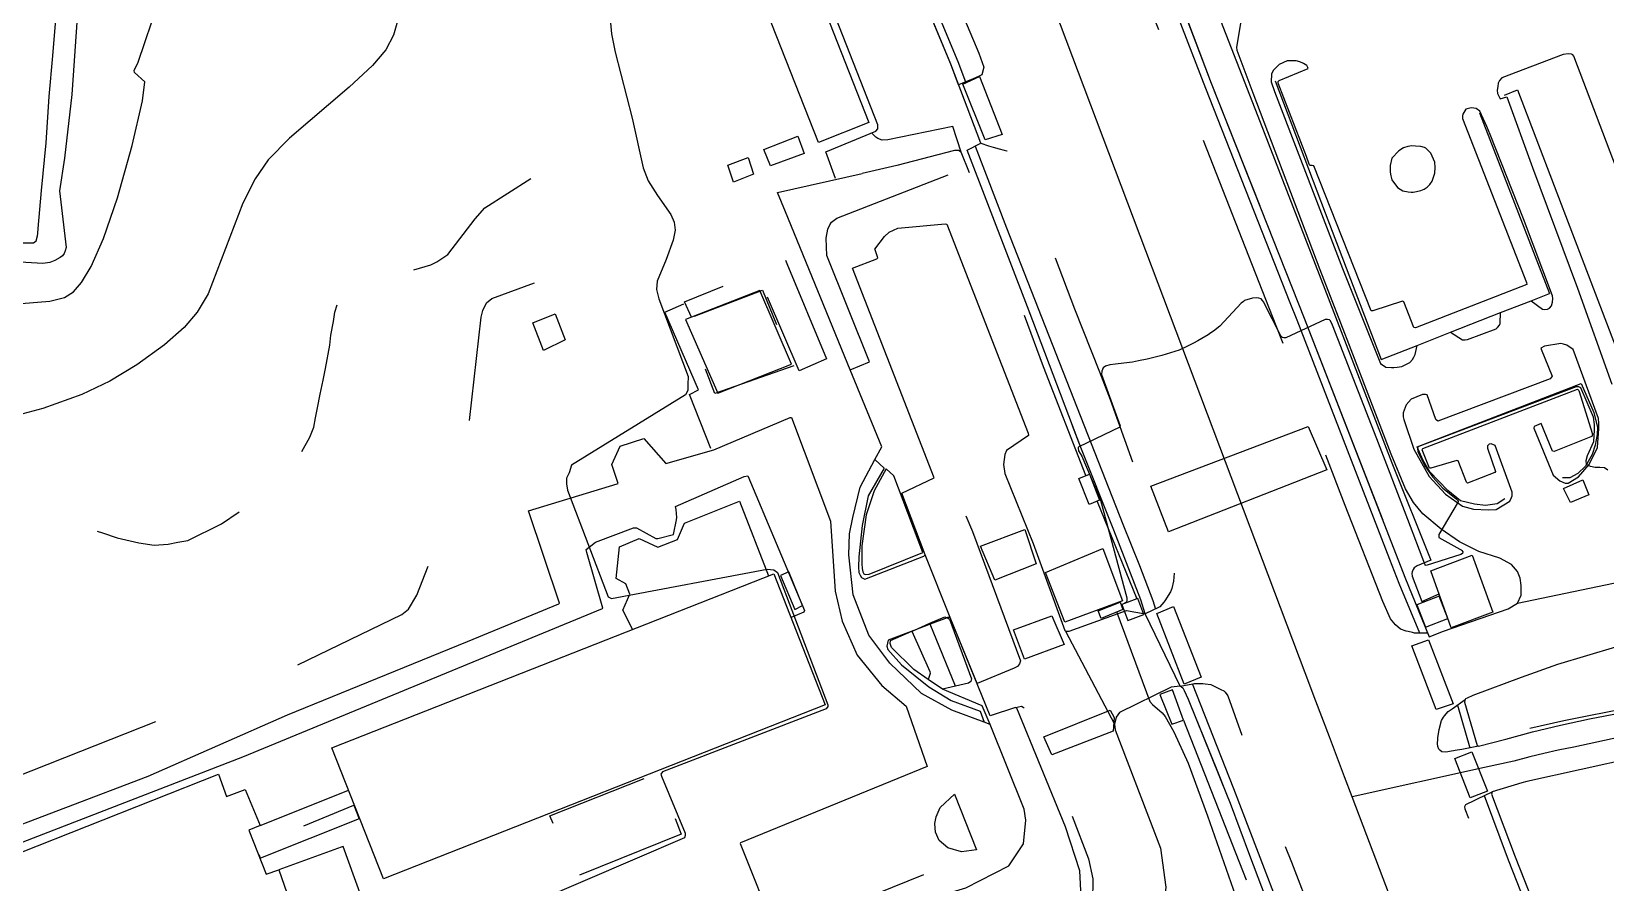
# Model space of a CAD drawing. Header units: millimetres. Extents: x 198785 to 203305, y 542885 to 545889.
# Drawn here: x 200370.9 to 200634.5, y 543806.4 to 543948.8 of the extents above; entities that cross this region are included whole.
import ezdxf

# ---------------------------------------------------------------- set-up
doc = ezdxf.new("R2010")
doc.units = ezdxf.units.MM
for name, pattern in [('FENCE_25K', [54.3, 28.7, -9.2, -16.4]), ('HIDDEN_BULD_25K', [28.8, 18.4, -10.4]), ('HIDDEN_IN_25K', [56.5, 36.5, -20]), ('HIDDEN_SORO_25K', [40.1, 25.4, -14.7])]:
    doc.linetypes.add(name, pattern=pattern)
for name, color, linetype in [('A0013114', 253, 'Continuous'), ('A0013118', 253, 'Continuous'), ('A0023119', 253, 'Continuous'), ('A0023214', 253, 'Continuous'), ('A0033324', 253, 'Continuous'), ('A0033327', 253, 'Continuous'), ('A0043325', 253, 'Continuous'), ('B0014111', 253, 'Continuous'), ('B0014116', 253, 'Continuous'), ('B0024120', 253, 'Continuous'), ('B0024127', 253, 'Continuous'), ('C0076117', 253, 'Continuous'), ('F0017111', 253, 'Continuous'), ('F0017114', 253, 'Continuous'), ('F0047224', 253, 'Continuous')]:
    doc.layers.add(name, color=color, linetype=linetype)

msp = doc.modelspace()

# ---------------------------------------------------------------- linework, layer by layer
at = {"layer": 'A0013114'}
for points in [[(200461.55, 544212.7), (200477.73, 544171.56), (200477.86, 544171.23), (200485.05, 544153.05), (200485.95, 544150.8), (200486.86, 544148.48), (200498.88, 544118.1), (200520.81, 544062.24), (200523.46, 544055.81), (200536.43, 544021.82), (200550.39, 543988.02), (200550.88, 543986.28), (200554.45, 543977.1), (200568.46, 543940.18), (200584.03, 543900.86), (200600.89, 543857.5), (200604.95, 543847.56)], [(200582.53, 543790.9), (200574.95, 543810.94), (200571.67, 543819.64), (200571.21, 543820.86), (200569.32, 543825.51), (200565.1, 543835.93), (200564.65, 543837.03), (200563.98, 543838.48), (200563.81, 543838.81), (200563.72, 543838.95), (200563.25, 543839.27), (200557.4, 543851.37), (200556.68, 543853.74), (200552.16, 543865.37), (200546.62, 543879.24), (200537.96, 543902.04), (200527.6, 543928.97), (200529.87, 543930.13), (200524.87, 543943.36), (200517, 543962.29)], [(200611.07, 543837.17), (200610.99, 543837.02), (200610.9, 543836.61), (200613.01, 543829.34), (200613.2, 543829.21), (200617.81, 543830.4), (200622.29, 543831.64), (200626.98, 543832.75), (200631.81, 543833.82), (200637.07, 543834.81)], [(200658.67, 543830.96), (200658.06, 543831.25), (200657.71, 543831.33), (200621.34, 543823.31), (200620.5, 543823.08), (200615.53, 543821.62), (200615.42, 543821.19), (200619.39, 543810.69), (200647.16, 543740.09), (200654.58, 543720.63), (200656.12, 543716.59)]]:
    msp.add_lwpolyline(points, dxfattribs=at)
at = {"layer": 'A0013118'}
for points in [[(200368.85, 543913.49), (200371.02, 543913.47), (200371.22, 543913.5), (200371.64, 543913.81), (200371.87, 543914.63), (200371.92, 543915.02), (200371.99, 543915.85), (200372.56, 543922.25), (200373.36, 543930.19), (200373.81, 543937.96), (200374.43, 543944.78), (200375.19, 543953.51)], [(200378.51, 543951.16), (200377.63, 543938.32), (200376.39, 543927.64), (200375.59, 543922.16), (200376.69, 543912.7), (200376.52, 543912.11), (200376.35, 543911.71), (200376.08, 543911.31), (200375.7, 543911.02), (200374.8, 543910.54), (200373.94, 543910.18), (200372.79, 543910.03), (200368.97, 543910.22)], [(200619.77, 543853.16), (200620.36, 543854.48), (200620.39, 543856.15), (200620.23, 543857.35), (200619.76, 543858.45), (200618.74, 543859.64), (200616.78, 543860.7), (200613.29, 543861.83), (200610.04, 543863.44), (200606.95, 543865.53), (200603.89, 543868.1), (200602.34, 543870), (200601, 543872.3), (200598.6, 543878.08), (200591.89, 543895.58), (200586.73, 543908.97), (200575.51, 543938.52), (200572.8, 543945.69), (200572.73, 543946.23), (200573.45, 543950.49)], [(200628.23, 543945.1), (200627.39, 543945), (200617.11, 543941.08), (200616.77, 543940.67), (200616.54, 543940.17), (200616.45, 543939.66), (200616.37, 543939.01), (200616.41, 543938.49), (200616.84, 543937.57), (200618, 543937.89), (200622.25, 543926.09), (200629.79, 543905.91), (200635.55, 543889.81)], [(200645.6, 543901.54), (200629.21, 543944.72), (200629, 543944.96), (200628.78, 543945.05), (200628.23, 543945.1)], [(200622.03, 543903.79), (200623.95, 543902.39), (200624.35, 543902.32), (200624.81, 543902.35), (200625.14, 543902.53), (200625.45, 543902.91), (200625.61, 543903.52), (200625.66, 543904.17), (200625.6, 543904.58), (200620.77, 543917.49), (200615.19, 543931.62), (200614.63, 543932.97), (200613.46, 543935.52), (200612.86, 543935.98), (200612.47, 543936.03), (200612.02, 543936.06), (200611.11, 543935.82), (200610.58, 543935), (200610.54, 543934.73), (200610.56, 543934.27), (200621.28, 543906.81), (200621.3, 543906.49), (200602.67, 543899.23), (200602.41, 543899.3), (200600.72, 543903.62), (200600.51, 543903.69), (200595.55, 543902.07), (200595.24, 543902.11), (200585.63, 543926.37), (200585.38, 543926.42), (200585, 543926.42), (200584.89, 543926.62), (200584.4, 543927.95), (200579.69, 543940.17), (200579.69, 543940.45), (200579.86, 543940.67), (200584.68, 543942.66), (200584.66, 543942.83), (200584.45, 543943.18), (200583.94, 543943.5), (200583.3, 543943.79), (200582.71, 543943.91), (200581.73, 543943.94), (200581.17, 543943.91), (200579.86, 543943.3), (200578.83, 543942.34), (200578.58, 543941.72), (200578.51, 543940.44), (200579.05, 543938.81), (200590.45, 543909.16), (200596.8, 543893.27), (200597.7, 543892.66), (200598.68, 543892.6), (200599.05, 543892.6), (200599.59, 543892.64), (200600.39, 543892.75), (200601.71, 543893.42), (200602.19, 543893.95), (200602.41, 543894.34), (200602.63, 543894.79), (200602.93, 543896.3)], [(200602.07, 543929.69), (200601.38, 543929.59), (200600.67, 543929.35), (200599.88, 543928.86), (200598.72, 543927.66), (200598.41, 543926.39), (200598.41, 543925.63), (200598.43, 543925.28), (200598.55, 543924.69), (200598.72, 543924.01), (200599.67, 543922.71), (200600.57, 543922.17), (200601.46, 543921.99), (200601.96, 543921.98), (200602.28, 543921.98), (200602.82, 543922.04), (200603.55, 543922.24), (200604.12, 543922.46), (200604.65, 543922.78), (200605.08, 543923.21), (200605.48, 543923.79), (200605.92, 543925.11), (200605.98, 543926.07), (200605.89, 543927), (200605.22, 543928.49), (200604.42, 543929.32), (200604.19, 543929.43), (200603.58, 543929.58), (200602.69, 543929.68), (200602.07, 543929.69)], [(200604.95, 543847.56), (200607.36, 543848.47), (200618.18, 543852.21), (200619.77, 543853.16), (200694.51, 543868.73), (200696.02, 543868.66), (200697.16, 543868.69), (200698.11, 543868.93), (200700.29, 543869.65), (200730.34, 543880.92), (200748.76, 543888.01), (200778.97, 543899.72), (200783.11, 543902.01), (200785.25, 543904.63), (200785.63, 543905.98), (200785.85, 543906.8), (200786.01, 543908.1), (200786.03, 543908.63), (200785.98, 543910.6), (200785.65, 543912.09), (200784.43, 543914.19), (200781.39, 543916.76), (200762.46, 543926.49)], [(200522.05, 543874.15), (200508.4, 543909.21), (200512.48, 543910.82), (200512.6, 543910.97), (200512.17, 543912.29), (200512.14, 543912.39), (200513.75, 543914.56), (200514.51, 543915.27), (200516, 543915.93), (200523.9, 543916.67), (200524.16, 543916.6), (200537.82, 543881.64), (200537.87, 543881.24), (200534.2, 543878.71), (200533.87, 543878.07)], [(200608.56, 543898.51), (200610.55, 543897.22), (200610.98, 543897.22), (200611.39, 543897.27), (200616.19, 543899.1), (200616.42, 543899.3), (200616.73, 543899.67), (200616.84, 543899.95), (200616.94, 543901.79)], [(200626.99, 543896.64), (200624.3, 543896.18), (200623.69, 543895.82), (200623.7, 543895.7), (200625.54, 543891.16), (200625.21, 543890.72), (200606.41, 543883.65), (200606.1, 543883.91), (200604.62, 543888.04), (200604.37, 543888.09), (200603.85, 543888.1), (200601.97, 543887.29), (200601.14, 543886.39), (200600.6, 543885.01), (200600.62, 543884.37), (200600.71, 543883.89), (200602.4, 543878.97), (200604.99, 543874.38), (200607.68, 543871.4), (200610.54, 543869.42), (200612.39, 543868.9), (200614.91, 543868.8), (200616.19, 543868.84), (200618.48, 543870.25), (200618.76, 543870.87), (200618.85, 543871.14), (200618.87, 543871.49), (200618.85, 543871.77), (200616.02, 543879.58), (200615.34, 543879.83), (200615.03, 543879.76), (200614.76, 543879.52), (200614.73, 543879.12), (200616.06, 543875.19), (200615.99, 543875.02), (200611.39, 543873.28), (200611.23, 543873.42), (200609.81, 543876.97), (200609.59, 543877.06), (200605.26, 543875.77), (200605.04, 543875.79), (200603.82, 543878.85), (200603.91, 543879.06), (200629.81, 543889), (200630.03, 543888.78), (200632.3, 543881.47), (200632.23, 543881.09), (200632.04, 543881.02), (200625.88, 543878.53), (200625.64, 543878.6), (200623.7, 543883.24), (200622.57, 543882.72), (200622.49, 543882.43), (200625.74, 543874.6), (200626.86, 543873.63), (200627.76, 543873.25), (200628.24, 543873.25), (200629.98, 543874.32), (200631.79, 543876.35), (200633.14, 543879.24), (200633.34, 543881.61), (200633.38, 543882.36), (200633.39, 543883.27), (200633.32, 543884.06), (200629.11, 543895.6), (200628.04, 543896.34), (200627.46, 543896.54), (200626.99, 543896.64)], [(200362.76, 543813.72), (200390.42, 543824.24), (200413.78, 543834.48), (200443.92, 543846.73), (200459.19, 543853.04), (200459.29, 543853.16), (200454.1, 543868.61), (200468.99, 543873.16), (200469.12, 543873.19), (200468.08, 543876.36), (200469.48, 543879.47), (200473.42, 543880.71), (200477.09, 543876.52), (200485.15, 543878.84), (200497.94, 543884.23), (200498.17, 543884.24), (200504.7, 543866.89), (200505.46, 543855.16), (200506.63, 543850.13), (200509.16, 543844.49), (200513.29, 543839.4), (200517.38, 543835.92), (200520.91, 543825.81), (200489.63, 543813.04), (200489.58, 543812.96), (200495.54, 543798.02)], [(200533.87, 543878.07), (200533.69, 543876.35), (200533.89, 543874.88), (200538.66, 543863.14), (200543.95, 543848.62), (200544.04, 543848.47), (200552.27, 543832.93), (200552.38, 543831.96), (200559.95, 543812.16), (200560.86, 543805.66), (200560.37, 543801.12), (200558.48, 543795.99), (200554.44, 543789.45), (200545.26, 543783.61), (200517.24, 543772.36), (200476.51, 543756.89), (200426.85, 543737), (200373.19, 543715.65), (200323.65, 543696.35)], [(200512.15, 543877.22), (200513.66, 543875.75), (200511.02, 543871.11), (200509.99, 543866.15), (200509.43, 543860.92), (200509.37, 543859.21), (200509.46, 543858.32), (200509.64, 543857.83), (200509.91, 543857.46), (200510.43, 543857.17), (200520.34, 543861.06), (200520.53, 543861.25)], [(200364.23, 543811.21), (200406.25, 543827.47), (200466.49, 543852.27), (200466.54, 543852.35), (200463.87, 543861.64), (200463.77, 543862.17), (200465.35, 543863.38), (200471.71, 543865.76), (200472.21, 543865.78), (200475.44, 543863.98), (200475.79, 543863.99), (200478.38, 543864.65), (200478.9, 543867.14), (200478.95, 543867.49), (200478.87, 543868.83), (200478.72, 543869.33), (200490.24, 543874.39), (200490.85, 543874.46), (200500.34, 543851.95), (200500.24, 543851.64), (200498.09, 543850.77)], [(200546.68, 543803.98), (200546.46, 543808.38), (200544.05, 543815.76), (200535.9, 543835.58), (200535.68, 543835.7), (200531.46, 543834.29), (200524.72, 543850.78), (200520.53, 543861.25), (200516.62, 543871.56), (200522.05, 543874.15)], [(200524.22, 543850.74), (200521.41, 543849.67)], [(200524.72, 543850.78), (200524.32, 543850.78), (200524.22, 543850.74)], [(200544.04, 543848.47), (200544.65, 543848.48), (200554.25, 543851.92), (200557.4, 543851.37)], [(200518.63, 543848.62), (200514.37, 543847), (200514.22, 543846.49), (200514.15, 543845.96), (200514.29, 543845.39), (200516.58, 543842.85), (200521.14, 543839.17), (200524.92, 543836.87), (200529.74, 543835.1), (200530.44, 543833.24)], [(200521.41, 543849.67), (200518.63, 543848.62)], [(200636.15, 543845.78), (200626.45, 543842.9), (200620.36, 543840.73), (200612.3, 543837.71), (200611.35, 543837.29), (200611.07, 543837.17)], [(200563.25, 543839.27), (200561.74, 543839.09), (200553.12, 543834.89), (200552.56, 543834.07), (200552.27, 543832.93)], [(200409.17, 543815.94), (200423.85, 543821.83)], [(200405.87, 543795.07), (200406.49, 543794.07), (200406.56, 543794.06), (200412.18, 543796.12), (200412.33, 543796.08), (200412.93, 543794.87), (200413.18, 543794.91), (200425.76, 543799.7), (200426.38, 543800.06), (200426.92, 543800.84), (200427.11, 543801.34), (200423.09, 543812.44), (200422.72, 543812.32), (200412.29, 543808.56)], [(200496.14, 543797.97), (200520.35, 543807.74)]]:
    msp.add_lwpolyline(points, dxfattribs=at)
at = {"layer": 'A0023119', "linetype": 'HIDDEN_SORO_25K', "flags": 128}
msp.add_lwpolyline([(200235.08, 543727.05), (200238.05, 543734.84), (200244.94, 543752.47), (200245.96, 543754.82), (200246.8, 543757.16), (200247.58, 543759.71), (200248, 543762.67), (200247.81, 543764.28), (200247.3, 543765.95), (200246.82, 543767.37), (200246.26, 543768.72), (200245.28, 543770.36), (200243.83, 543772.34), (200242.16, 543774.11), (200239.29, 543779.43), (200239.08, 543780.33), (200239.04, 543781.25), (200239.16, 543782.48), (200239.78, 543784.29), (200240.68, 543786.24), (200241.88, 543788.4), (200243.73, 543790.75), (200249.55, 543794.96), (200252.76, 543796.93), (200263.19, 543803.1), (200275.85, 543810.57), (200279.93, 543813.1), (200280.61, 543813.67), (200281.52, 543814.81), (200282.34, 543815.95), (200283.12, 543817.13), (200283.95, 543818.71), (200284.71, 543820.65), (200286.15, 543824.25), (200289.45, 543830.93), (200290.21, 543832.35), (200291.26, 543834.64), (200292.38, 543836.72), (200293.3, 543838.24), (200294.29, 543839.71), (200295.59, 543841.13), (200298.27, 543843.23), (200300.2, 543844.57), (200303.25, 543846.32), (200304.44, 543846.98), (200305.83, 543847.75), (200306.91, 543848.6), (200308.14, 543849.8), (200311.79, 543853.5), (200313.27, 543854.82), (200315.08, 543856.03), (200321.09, 543859.5), (200323.68, 543860.71), (200327.11, 543861.96), (200329.4, 543863.13), (200334.78, 543865.84), (200340.12, 543867.54), (200341.45, 543868.14), (200343.25, 543868.99), (200344.82, 543869.63), (200346.72, 543870.42), (200348.6, 543871.09), (200350.65, 543871.56), (200352.15, 543871.84), (200354.9, 543872.19), (200357.45, 543872.33), (200360.21, 543871.93), (200363.02, 543871.26), (200368.01, 543869.72), (200370.44, 543868.96), (200374.75, 543867.78), (200376.46, 543867.3), (200382.74, 543864.92), (200385.21, 543864.13), (200388.86, 543863.24), (200391.42, 543862.9), (200393.78, 543863.06), (200395.37, 543863.38), (200397.08, 543863.66), (200402.71, 543866.45), (200410.19, 543871.55), (200413.89, 543875.65), (200415.14, 543877.07), (200416.13, 543878.53), (200417.52, 543880.95), (200418.15, 543882.61), (200418.42, 543884.16), (200418.78, 543885.85), (200419.25, 543888.16), (200419.72, 543890.49), (200420.1, 543892.42), (200420.83, 543896.37), (200420.99, 543898.02), (200421.45, 543900.3), (200421.7, 543901.87), (200422.09, 543903.24), (200422.77, 543904.58), (200423.94, 543905.5), (200426.4, 543906.54), (200432.17, 543908.07), (200437.74, 543909.82), (200438.79, 543910.3), (200440.6, 543911.5), (200445.21, 543917.48), (200446.8, 543919.33), (200456.02, 543925.24), (200459.06, 543927.54), (200461.6, 543933.58)], dxfattribs=at)
at = {"layer": 'A0023214'}
for points in [[(200592.09, 543820.76), (200590.81, 543824.13), (200588.28, 543830.8), (200586.01, 543836.75), (200584.21, 543841.51), (200532.89, 543977.33), (200505.11, 544048.37), (200469.03, 544144.18), (200461.17, 544165.05), (200458.92, 544170.15), (200456.66, 544175.33), (200452.64, 544183.96), (200448.17, 544194.6), (200434.05, 544232.23), (200395.19, 544335.96), (200393.09, 544341.57), (200389.09, 544352.25), (200375.34, 544388.94), (200364.21, 544446.67)], [(200650.22, 543833.66), (200629.2, 543829.06), (200626.57, 543828.56), (200624.16, 543828.03), (200621.81, 543827.47), (200619.16, 543826.74), (200614.21, 543825.65), (200592.09, 543820.76)], [(200679, 543598.38), (200664.05, 543631.43), (200662.69, 543635.03), (200640.6, 543693.15), (200638.06, 543699.82), (200636.67, 543703.48), (200635.41, 543706.79), (200593.93, 543815.93), (200592.09, 543820.76)]]:
    msp.add_lwpolyline(points, dxfattribs=at)
at = {"layer": 'A0033324', "linetype": 'HIDDEN_IN_25K', "flags": 128}
for points in [[(200528.61, 543940.95), (200526.16, 543939.93), (200524.87, 543943.36), (200517, 543962.29), (200507.07, 543988.62), (200500.97, 544004.4), (200503.3, 544004.74), (200503.65, 544004.77), (200505.37, 544004.77), (200506.4, 544004.2), (200511.74, 543990.4), (200518.13, 543973.46), (200521.65, 543964.13), (200529.52, 543945.21), (200530.39, 543942.88), (200530.06, 543941.61), (200529.6, 543941.36), (200528.61, 543940.95)], [(200604.71, 543848.14), (200604.57, 543848.12), (200604.22, 543848.12), (200604.07, 543848.12), (200603.53, 543848.12), (200602.51, 543848.16), (200602.16, 543848.24), (200601.47, 543848.41), (200601.13, 543848.51), (200600.18, 543848.84), (200599.34, 543849.52), (200598.5, 543850.57), (200597.18, 543853.43), (200590.92, 543869.49), (200579.35, 543899.58), (200574.77, 543911.24), (200564.81, 543936.58), (200553.62, 543964.07), (200550.89, 543970.98), (200550.74, 543971.79), (200550.67, 543972.49), (200550.63, 543973.32), (200551.87, 543975.43), (200552.35, 543975.75), (200554.45, 543977.1), (200568.46, 543940.18), (200584.03, 543900.86), (200600.89, 543857.5), (200604.71, 543848.14)], [(200559.87, 543852.54), (200557.4, 543851.37), (200556.68, 543853.74), (200552.16, 543865.37), (200546.62, 543879.24), (200537.96, 543902.04), (200527.6, 543928.97), (200529.87, 543930.13), (200531.16, 543929.73), (200531.93, 543929.5), (200532.94, 543929.19), (200533.78, 543929), (200534.21, 543928.9), (200534.55, 543928.8), (200534.99, 543928.57), (200535.35, 543928.35), (200535.76, 543927.93), (200536.11, 543927.42), (200545.58, 543902.42), (200549.74, 543891.89), (200551.56, 543887.28), (200556.2, 543874.35), (200560.14, 543864.18), (200561.35, 543861.45), (200562.08, 543859.8), (200562.28, 543858.61), (200562.13, 543856.85), (200561.88, 543855.65), (200561.67, 543855.08), (200560.71, 543853.56), (200560.53, 543853.33), (200559.87, 543852.54)], [(200535.48, 543842.29), (200529.25, 543839.71), (200524.72, 543850.78), (200520.53, 543861.25), (200516.62, 543871.56), (200522.05, 543874.15), (200523.77, 543874.24), (200524.22, 543874.22), (200524.61, 543874.13), (200528.5, 543865.16), (200536.5, 543843.51), (200536.35, 543843.03), (200536.01, 543842.56), (200535.48, 543842.29)], [(200612.66, 543717.32), (200611.09, 543716.42), (200611.19, 543716.8), (200603.5, 543736.89), (200586.41, 543780.85), (200582.53, 543790.9), (200574.95, 543810.94), (200571.67, 543819.64), (200571.21, 543820.86), (200564.65, 543837.03), (200563.98, 543838.48), (200563.81, 543838.81), (200563.72, 543838.95), (200563.25, 543839.27), (200565.4, 543839.68), (200565.61, 543839.74), (200566.13, 543839.74), (200566.62, 543839.74), (200567.05, 543839.73), (200567.44, 543839.67), (200568.4, 543839.54), (200570.06, 543838.73), (200570.57, 543838.47), (200570.8, 543838.25), (200571.22, 543837.68), (200575.47, 543825.74), (200581.9, 543809.82), (200589.8, 543789.39), (200593.09, 543780.63), (200596.53, 543771.51), (200603.28, 543754.63), (200608.3, 543741.59), (200613.06, 543729.35), (200615.04, 543724.87), (200615.58, 543723.14), (200615.58, 543722.77), (200615.53, 543722.08), (200615.38, 543721.4), (200614.75, 543720.17), (200614.29, 543719.41), (200613.76, 543718.56), (200612.66, 543717.32)], [(200609.63, 543828.57), (200607.77, 543828.21), (200607.1, 543828.3), (200606.73, 543828.54), (200606.6, 543828.75), (200606.42, 543829.17), (200606.35, 543829.66), (200606.39, 543830.38), (200606.41, 543830.65), (200606.64, 543832.03), (200607.04, 543833.53), (200607.37, 543834.11), (200607.52, 543834.34), (200608.17, 543835.05), (200608.82, 543835.49), (200610.99, 543837.02), (200610.9, 543836.61), (200613.01, 543829.34), (200613.2, 543829.21), (200610.43, 543828.7), (200609.63, 543828.57)], [(200505.01, 543780.81), (200503.85, 543780.64), (200502.97, 543780.68), (200502.09, 543780.88), (200500.91, 543781.32), (200500.43, 543781.66), (200503.51, 543783.1), (200517.43, 543787.52), (200538.53, 543795.88), (200543.26, 543798.22), (200545.48, 543800.59), (200546.68, 543803.98), (200546.46, 543808.38), (200544.05, 543815.76), (200535.9, 543835.58), (200535.68, 543835.7), (200536.66, 543835.92), (200536.97, 543835.79), (200537.41, 543835.45), (200537.94, 543834.99), (200542.69, 543824.06), (200547.9, 543810.38), (200548.63, 543807.03), (200548.57, 543803.26), (200546.89, 543799.16), (200543.33, 543795.93), (200542.96, 543795.68), (200535.35, 543792.29), (200513.4, 543783.81), (200505.01, 543780.81)], [(200656.12, 543716.59), (200653.49, 543716.47), (200651.64, 543716.48), (200650.84, 543716.95), (200650.29, 543717.84), (200649.91, 543718.85), (200642.5, 543738.28), (200630.87, 543767.85), (200614.72, 543808.89), (200611.02, 543818.67), (200610.93, 543819.12), (200611.09, 543819.46), (200612.63, 543820.18), (200613.04, 543820.41), (200615.53, 543821.62), (200615.42, 543821.19), (200619.39, 543810.69), (200647.16, 543740.09), (200654.58, 543720.63), (200656.12, 543716.59)]]:
    msp.add_lwpolyline(points, dxfattribs=at)
at = {"layer": 'A0033327'}
for points in [[(200502.23, 544004.58), (200508.23, 543989.06), (200518.16, 543962.75), (200526.03, 543943.82), (200527.32, 543940.41)], [(200603.42, 543848.13), (200599.96, 543856.48), (200598.4, 543860.49), (200582.86, 543900.54), (200581.71, 543903.46), (200567.54, 543939.28), (200554.24, 543973.84), (200553.26, 543976.33)], [(200528.92, 543929.64), (200534.16, 543916.01), (200553.66, 543866.39), (200556.43, 543859.46), (200558.69, 543853.64), (200559.13, 543852.19)], [(200613.31, 543718.04), (200609.08, 543727.58), (200604.78, 543737.8), (200599.96, 543749.57), (200593.47, 543766.64), (200591.27, 543772.51), (200584.34, 543790.52), (200572.27, 543822.08), (200565.33, 543839.66)], [(200609.71, 543836.12), (200611.75, 543828.94)], [(200614.17, 543820.96), (200618.22, 543810.24), (200646, 543739.64), (200654.83, 543716.46)]]:
    msp.add_lwpolyline(points, dxfattribs=at)
at = {"layer": 'A0043325'}
for points in [[(200533.43, 543931.6), (200530.6, 543930.72), (200526.86, 543940.05), (200529.68, 543941.31), (200533.43, 543931.6)], [(200587.84, 543875.47), (200561.29, 543865.12), (200558.33, 543872.74), (200584.71, 543882.75), (200587.84, 543875.47)], [(200539.17, 543859.74), (200532.23, 543857.01), (200529.83, 543862.71), (200537.26, 543865.51), (200539.17, 543859.74)], [(200566.76, 543840.76), (200563.92, 543839.61), (200559.34, 543851.45), (200562.15, 543852.6), (200566.76, 543840.76)], [(200543.85, 543846.27), (200537.18, 543843.81), (200535.35, 543848.69), (200541.77, 543851.06), (200543.85, 543846.27)], [(200608.96, 543836.33), (200606.14, 543835.35), (200602.04, 543846.03), (200604.85, 543847.02), (200608.96, 543836.33)], [(200552.04, 543831.77), (200541.77, 543827.79), (200540.45, 543830.81), (200551.56, 543835.26), (200552.18, 543834.05), (200552.04, 543831.77)], [(200614.73, 543821.73), (200611.82, 543820.6), (200609.26, 543827.18), (200612.09, 543828.27), (200614.73, 543821.73)]]:
    msp.add_lwpolyline(points, dxfattribs=at)
at = {"layer": 'B0014111'}
for points in [[(200511.11, 543933.64), (200502.67, 543930.24), (200488.62, 543965.96), (200499.33, 543970.27), (200498.62, 543972.07), (200509.85, 543976.48), (200512.58, 543970.01), (200512.74, 543969.39), (200512.73, 543968.65), (200512.51, 543967.79), (200512.07, 543967.14), (200511.61, 543966.76), (200499.9, 543962.17), (200511.11, 543933.64)], [(200553.59, 543853.55), (200543.96, 543849.99), (200540.71, 543858.32), (200550.29, 543862.29), (200553.59, 543853.55)], [(200615.61, 543851.67), (200608.67, 543849.03), (200605.26, 543858.6), (200612.16, 543861.21), (200615.61, 543851.67)], [(200503.81, 543836.13), (200429.83, 543807.06), (200421.16, 543828.95), (200495.23, 543858.1), (200503.81, 543836.13)], [(200368.43, 543781.37), (200367.34, 543784.11), (200358.17, 543807.16), (200402.17, 543824.54), (200403.52, 543820.83), (200406.67, 543821.96), (200409.17, 543815.94), (200407.25, 543815.2), (200410.18, 543807.79), (200412.29, 543808.56), (200414.51, 543802.14), (200411.03, 543800.01), (200412.14, 543797.61), (200368.92, 543780.14), (200368.43, 543781.37)]]:
    msp.add_lwpolyline(points, dxfattribs=at)
at = {"layer": 'B0014116', "linetype": 'HIDDEN_BULD_25K', "flags": 128}
for points in [[(200500.28, 543928.44), (200494.67, 543926.37), (200493.53, 543929.09), (200499.21, 543931.32), (200500.28, 543928.44)], [(200491.8, 543924.96), (200488.47, 543923.61), (200487.52, 543926.46), (200490.88, 543927.75), (200491.8, 543924.96)], [(200504, 543894.06), (200499.47, 543892.05), (200492.28, 543908.79), (200494.86, 543909.98), (200496.99, 543910.98), (200497.39, 543910), (200504, 543894.06)], [(200489.35, 543904.13), (200481.4, 543901.01), (200480.22, 543903.58), (200488.14, 543906.76), (200489.35, 543904.13)], [(200498.55, 543892.89), (200485.31, 543888.24), (200480.56, 543900.65), (200493.29, 543905.57), (200498.55, 543892.89)], [(200460.26, 543897.24), (200456.64, 543895.46), (200454.84, 543900.08), (200458.6, 543901.62), (200460.26, 543897.24)], [(200549.75, 543870.38), (200548.02, 543869.68), (200546.27, 543874.02), (200548.05, 543874.78), (200549.75, 543870.38)], [(200631.7, 543871.32), (200628.62, 543870.04), (200627.49, 543872.34), (200630.72, 543873.83), (200631.7, 543871.32)], [(200553.67, 543852.11), (200550.02, 543850.62), (200549.5, 543851.91), (200553.23, 543853.35), (200553.67, 543852.11)], [(200479.7, 543814.52), (200461.96, 543807.37), (200457.69, 543817.59), (200475.66, 543824.64), (200479.7, 543814.52)], [(200425.73, 543817.1), (200409.22, 543810.47), (200408.4, 543812.54), (200424.84, 543819.34), (200425.73, 543817.1)]]:
    msp.add_lwpolyline(points, dxfattribs=at)
at = {"layer": 'B0024120', "linetype": 'FENCE_25K', "flags": 128}
for points in [[(200526.6, 543928.65), (200525.17, 543932.93), (200514.31, 543930.69), (200513.36, 543930.66), (200512.63, 543930.91), (200512.31, 543931.17), (200511.57, 543931.89)], [(200547.45, 543874.52), (200540.37, 543892.74), (200533.08, 543912.42), (200526.6, 543928.65), (200526.13, 543928.92), (200525.48, 543928.91), (200515.79, 543926.41), (200509.99, 543925.06)], [(200275.84, 543690.04), (200269.93, 543687.58), (200239.87, 543725.12), (200240.7, 543729.15), (200263.94, 543750.72), (200273.89, 543764.48), (200282.03, 543776.83), (200315.78, 543798.55), (200348.74, 543816.4), (200379.13, 543828.38), (200415.09, 543842.66), (200432.92, 543851.26), (200434.01, 543852.14), (200435.42, 543854.53), (200443.13, 543874.07), (200446.17, 543901.02), (200446.49, 543902.13), (200447.1, 543903.45), (200447.96, 543904.18), (200471.68, 543912.77)], [(200549.34, 543870.21), (200555.98, 543853.9)], [(200563.8, 543833.6), (200579.49, 543793.71)]]:
    msp.add_lwpolyline(points, dxfattribs=at)
at = {"layer": 'B0024127'}
for points in [[(200554.49, 543850.29), (200557.17, 543851.29), (200556.17, 543853.97), (200555.98, 543853.9), (200553.49, 543852.97), (200554.49, 543850.29)], [(200604.35, 543849.17), (200608.08, 543850.61), (200606.64, 543854.34), (200602.91, 543852.9), (200604.35, 543849.17)]]:
    msp.add_lwpolyline(points, dxfattribs=at)
at = {"layer": 'C0076117'}
for points in [[(200492.87, 543905.51), (200480.41, 543900.62), (200485.83, 543888.32), (200498.19, 543893.15), (200492.87, 543905.51)], [(200497.73, 543858.41), (200496.31, 543857.8), (200498.7, 543852.1), (200499.98, 543852.8), (200497.73, 543858.41)], [(200562, 543838.65), (200559.85, 543837.89), (200561.86, 543832.89), (200563.8, 543833.6), (200562, 543838.65)], [(200526.64, 543811.53), (200524.37, 543812.22), (200522.91, 543813.47), (200522.31, 543814.87), (200522.16, 543816.28), (200522.39, 543817.43), (200523.04, 543818.95), (200525.49, 543821.19), (200529.16, 543811.91), (200526.64, 543811.53)]]:
    msp.add_lwpolyline(points, dxfattribs=at)
at = {"layer": 'F0017111'}
for points, elevation in [([(200369.16, 543903.3), (200373.92, 543903.69), (200376.39, 543904.33), (200377.9, 543905.28), (200379.27, 543906.83), (200380.88, 543909.52), (200382.93, 543914.2), (200385.27, 543921.03), (200387.71, 543929.76), (200389.46, 543937.26), (200389.83, 543940.41), (200388.15, 543941.97), (200388.09, 543942.31), (200388.74, 543943.7), (200392.12, 543953.74)], 60), ([(200467.65, 543952.73), (200468.01, 543948.46), (200468.62, 543945.37), (200471.46, 543934.36), (200473.31, 543926.03), (200474.15, 543923.85), (200475.7, 543921.37), (200477.98, 543918.19), (200478.51, 543916.91), (200478.66, 543915.61), (200478.37, 543913.93), (200477.19, 543910.68), (200475.69, 543907.06), (200475.58, 543905.68), (200475.93, 543904.09), (200480.88, 543891.13), (200480.79, 543889.77), (200480.79, 543888.77), (200480.43, 543888.05), (200461.3, 543876.27), (200460.94, 543875), (200460.49, 543874.07), (200460.49, 543873.16), (200460.67, 543872.08), (200467.47, 543854.23), (200468.01, 543853.96), (200494.11, 543858.85), (200495.2, 543858.76), (200495.83, 543858.31), (200504.27, 543836.14), (200504.27, 543835.87), (200503.95, 543835.5), (200476.54, 543824.93), (200476.3, 543824.56), (200476.4, 543824.19), (200480.38, 543814.66), (200480.38, 543814.29), (200480.26, 543813.91), (200455.29, 543803.17)], 40), ([(200634.89, 543875.44), (200634.32, 543875.83), (200633.55, 543875.88), (200632.76, 543875.9), (200631.99, 543876.05), (200631.31, 543876.38), (200631.26, 543877.06), (200631.48, 543877.89), (200632.55, 543880.21), (200632.66, 543882.12), (200632.63, 543883.06), (200632.47, 543884.3), (200630.39, 543889.19), (200630.02, 543889.35), (200629.57, 543889.35), (200603.06, 543879.36), (200603.01, 543879.07), (200603.06, 543878.56), (200604.25, 543876.14), (200605.56, 543874.24), (200607.23, 543872.42), (200609.41, 543870.68), (200609.8, 543870.28), (200609.81, 543870.14), (200606.6, 543864.65), (200606.61, 543864.29), (200606.61, 543864.15), (200610.1, 543862.21), (200610.32, 543862.08), (200610.45, 543861.98), (200610.6, 543861.75), (200610.55, 543861.47), (200610.25, 543861.32), (200604.49, 543859.48), (200604.33, 543859.55), (200604.23, 543859.7), (200601.4, 543867.15), (200596.2, 543880.69), (200588.79, 543899.72), (200588.45, 543900.44), (200588.3, 543900.58), (200587.95, 543900.64), (200587.57, 543900.63), (200580.94, 543897.56), (200580.6, 543897.56), (200580.41, 543897.63), (200580.13, 543897.9), (200577.21, 543903.6), (200577.07, 543903.82), (200576.8, 543904.09), (200576.46, 543904.24), (200576.08, 543904.28), (200575.38, 543904.23), (200574.06, 543903.8), (200573.85, 543903.67), (200573.48, 543903.37), (200569.92, 543899.55), (200568.83, 543898.69), (200568.42, 543898.39), (200567.93, 543898.09), (200566.87, 543897.48), (200566.21, 543897.07), (200565.52, 543896.68), (200564.62, 543896.23), (200563.09, 543895.53), (200561.65, 543895.04), (200560.19, 543894.64), (200559.07, 543894.34), (200557.76, 543894.01), (200556.29, 543893.7), (200555.29, 543893.53), (200553.8, 543893.33), (200552.44, 543893.18), (200551.49, 543893.08), (200550.73, 543892.86), (200550.34, 543892.58), (200550.16, 543891.98), (200550.07, 543891.46), (200553.2, 543882.86), (200553.15, 543882.65), (200546.31, 543879.31), (200546.2, 543879.21), (200546.18, 543879.09), (200546.22, 543878.65), (200546.8, 543877.75), (200549.93, 543870.39), (200554.35, 543854.04), (200554.35, 543853.63), (200554.25, 543853.33), (200553.45, 543852.88), (200553.43, 543852.85), (200553.68, 543852.12), (200553.68, 543852.1), (200552.68, 543851.69), (200552.64, 543851.65), (200552.63, 543851.62), (200558.19, 543836.73), (200558.65, 543836.22), (200560.25, 543834.83), (200560.74, 543834.19), (200562.21, 543831.66), (200564.61, 543826.38), (200567.85, 543817.55), (200574.09, 543799.75)], 30)]:
    msp.add_lwpolyline(points, dxfattribs=dict(at, elevation=elevation))
at = {"layer": 'F0017114', "elevation": 50}
msp.add_lwpolyline([(200432.18, 543950.58), (200431.49, 543948.21), (200430.2, 543945.79), (200428, 543943.14), (200424.06, 543939.5), (200414.06, 543931.01), (200410.53, 543927.37), (200408.31, 543924.16), (200406.26, 543920.09), (200400.45, 543904.94), (200398.64, 543901.87), (200396.47, 543899.31), (200393.15, 543896.42), (200388.54, 543893.07), (200384.01, 543890.31), (200379.28, 543888.1), (200372.79, 543885.75), (200369.41, 543884.85)], dxfattribs=at)
at = {"layer": 'F0047224'}
for points in [[(200505.54, 543924.22), (200503.89, 543928.72), (200512.29, 543932.19), (200512.6, 543932.54), (200512.63, 543933.23), (200501.49, 543961.57), (200512.01, 543965.57), (200512.96, 543966.47), (200513.22, 543966.76), (200513.45, 543967.38), (200513.72, 543968.71), (200513.75, 543969.19), (200513.74, 543969.56), (200513.03, 543971.89), (200511.29, 543975.89), (200500.9, 544003.17), (200499.81, 544004.48)], [(200556.61, 543975.12), (200558.4, 543969.69), (200562.08, 543971.02), (200576.68, 543933.68), (200586.53, 543908.17), (200598.69, 543876.68), (200605.26, 543860.35), (200602.96, 543859.44), (200602.47, 543859.08), (200602.3, 543858.8), (200602.14, 543858.44), (200602.08, 543858.11), (200602.1, 543857.69), (200603.74, 543853.46), (200606.65, 543854.72)], [(200579.15, 543940.57), (200587.53, 543918.47), (200596.91, 543893.94), (200602.93, 543896.3)], [(200617.58, 543938.21), (200619.76, 543939.07), (200644.34, 543874.82), (200653.55, 543878.55)], [(200613.37, 543935.22), (200625.13, 543905.01)], [(200508.01, 543892.22), (200497.18, 543918.67), (200495.84, 543921.88), (200509.99, 543925.06)], [(200508.01, 543892.22), (200511.23, 543893.58), (200504.07, 543911.36), (200503.97, 543914.24), (200504.23, 543915.74), (200504.57, 543916.46), (200504.85, 543916.91), (200505.76, 543917.6), (200524.41, 543924.83)], [(200484.67, 543879.04), (200481.09, 543888.08), (200482.6, 543888.85), (200476.95, 543901.87), (200480.13, 543903.27)], [(200616.94, 543901.79), (200622.03, 543903.79)], [(200622.03, 543903.79), (200625.13, 543905.01)], [(200608.56, 543898.51), (200616.94, 543901.79)], [(200602.93, 543896.3), (200608.56, 543898.51)], [(200512.15, 543877.22), (200513.28, 543879.33), (200508.01, 543892.22)], [(200617.63, 543870.65), (200616.33, 543869.81), (200614.41, 543869.51), (200612.55, 543869.71), (200610.22, 543870.32), (200608.1, 543872.05), (200605.08, 543875.13), (200603.91, 543877.17), (200602.93, 543879.32), (200630.44, 543889.96), (200632.55, 543885.09), (200633.15, 543882.57), (200633.09, 543881.39), (200632.78, 543879.6), (200632.26, 543878.03), (200631.15, 543876.08), (200629.85, 543874.87), (200628.53, 543874.16), (200627.28, 543874.16)], [(200530.44, 543833.24), (200525, 543835.24), (200519.96, 543838.03), (200514.61, 543843.1), (200511.14, 543847.83), (200508.47, 543854.56), (200507.75, 543861.27), (200507.9, 543864.77), (200508.42, 543867.51), (200509.66, 543872.56), (200512.15, 543877.22)], [(200514.03, 543875.67), (200512.02, 543871.95), (200510.68, 543867.94), (200509.94, 543862.74), (200509.93, 543859.73), (200509.99, 543858.96), (200510.09, 543858.41), (200510.28, 543858.09), (200510.53, 543857.98), (200511.15, 543858.01), (200520.15, 543861.67), (200515.29, 543874.49), (200514.03, 543875.67)], [(200471.56, 543848.79), (200469.9, 543851.97), (200471.07, 543854.68), (200470.42, 543856.38), (200468.79, 543857.27), (200469.36, 543862.6), (200472.65, 543863.98), (200475.79, 543862.53), (200479.09, 543863.81), (200480.26, 543866.58), (200489.44, 543870.23), (200494.33, 543857.75)], [(200518.63, 543848.62), (200521.36, 543849.8)], [(200521.36, 543849.8), (200523.87, 543850.89), (200524.22, 543850.74)], [(200521.41, 543849.67), (200521.36, 543849.8)], [(200524.22, 543850.74), (200524.3, 543850.71), (200524.62, 543850.47), (200528.33, 543840.51), (200528.2, 543840.06), (200527.81, 543839.79), (200525.65, 543839.29)], [(200521.05, 543840.42), (200518.64, 543842.04), (200514.93, 543845.74), (200514.67, 543846.44), (200514.75, 543846.94), (200518.31, 543848.48)], [(200518.31, 543848.48), (200518.63, 543848.62)], [(200518.31, 543848.48), (200521.31, 543841.74), (200521.39, 543841.37), (200521.05, 543840.42)], [(200525.65, 543839.29), (200521.41, 543849.67)], [(200523.47, 543838.79), (200521.05, 543840.42)], [(200525.65, 543839.29), (200523.47, 543838.79)], [(200531.44, 543832.87), (200530.1, 543836), (200523.47, 543838.79)], [(200621.85, 543832.26), (200627.51, 543833.54), (200638.72, 543835.75)], [(200521.77, 543803.84), (200527.37, 543805.52), (200534.57, 543809.23), (200537, 543812.88), (200537.44, 543816.87), (200537.13, 543818.67), (200531.44, 543832.87)], [(200531.44, 543832.87), (200530.44, 543833.24)]]:
    msp.add_lwpolyline(points, dxfattribs=at)

doc.saveas('drawing.dxf')
